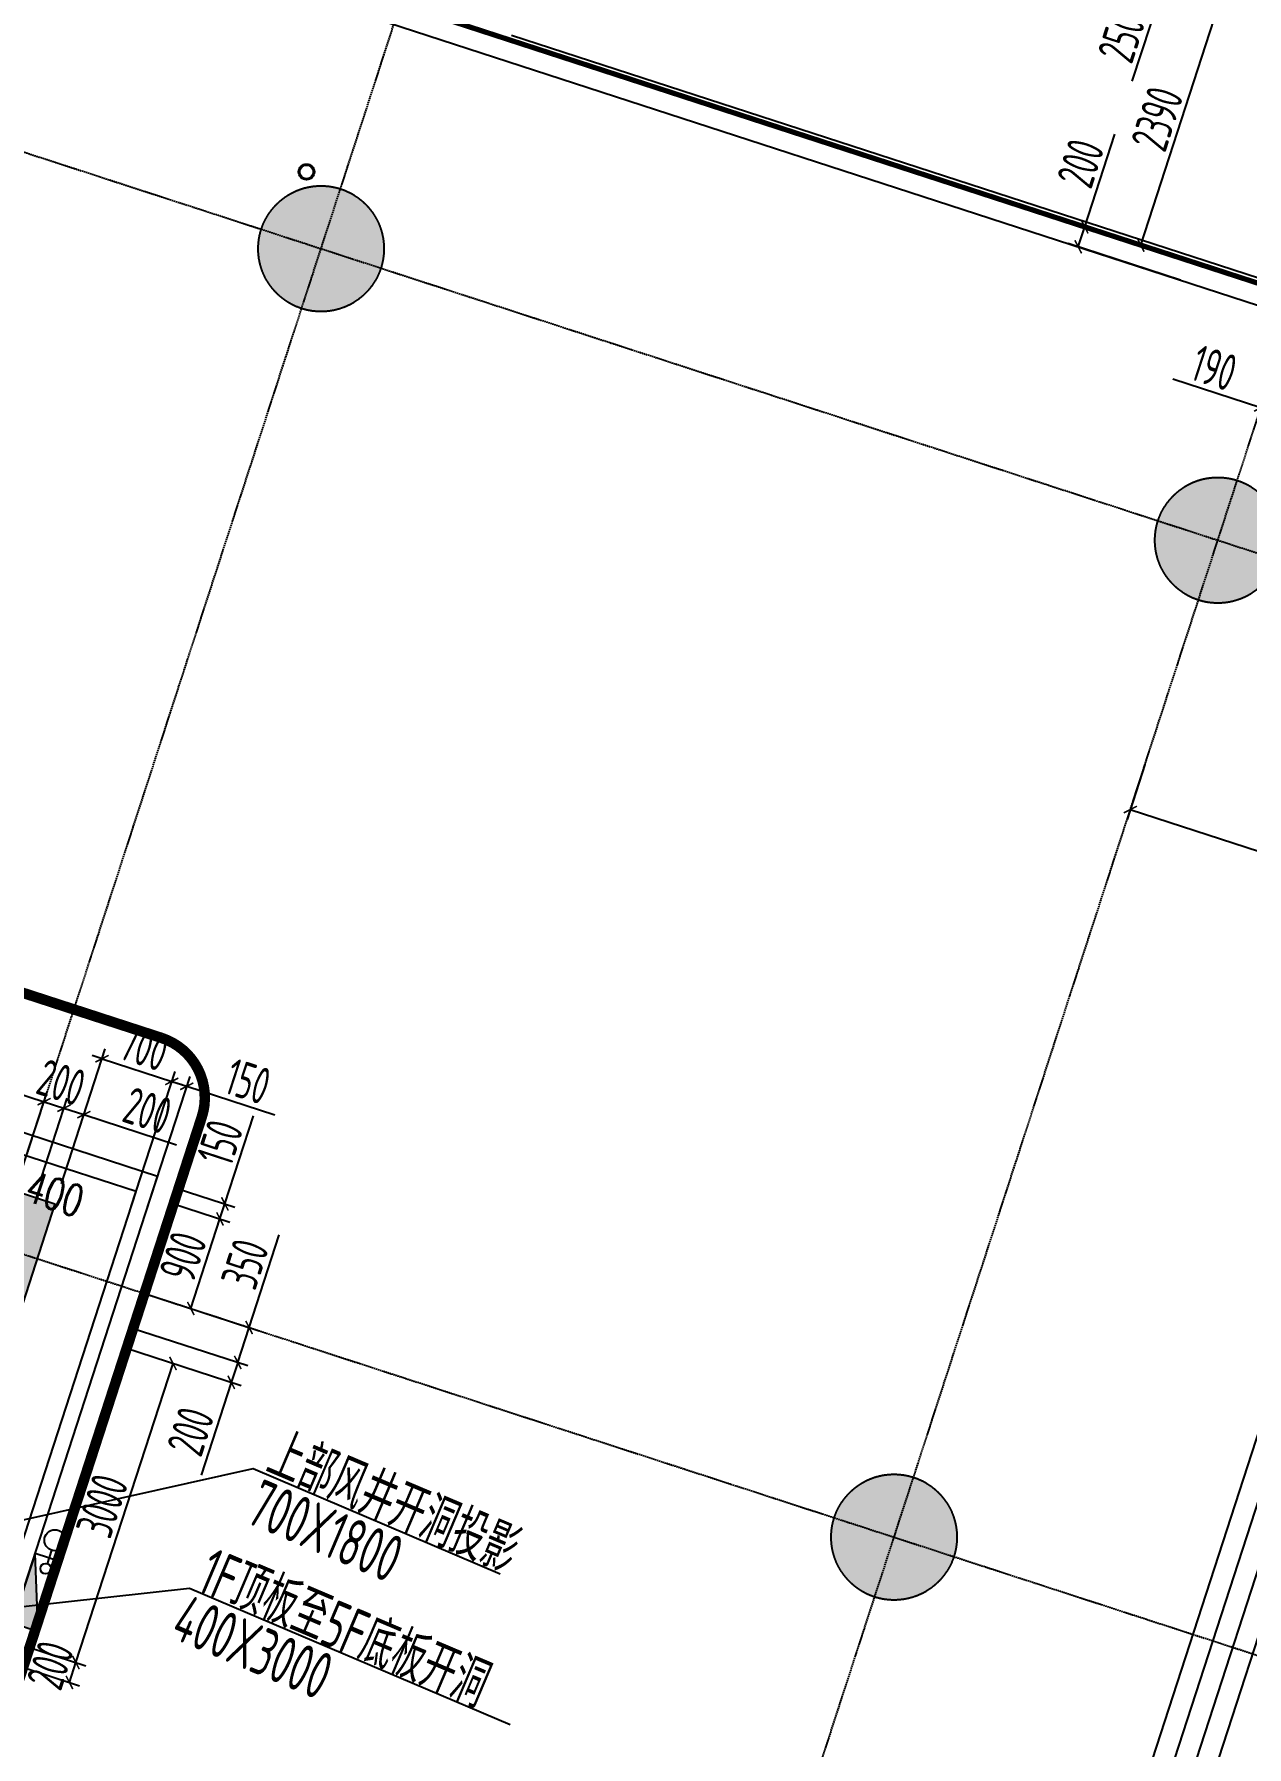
# Model space of a CAD drawing. Extents: x -3523 to 12007717, y -6694179 to 21431.
# Drawn here: x 11923084 to 11934658, y -6391764 to -6375428 of the extents above; entities that cross this region are included whole.
import ezdxf
from ezdxf.enums import TextEntityAlignment as Align
from ezdxf.xclip import XClip

# ---------------------------------------------------------------- set-up
doc = ezdxf.new("R2010")
doc.units = 0
doc.header["$LTSCALE"] = 10
doc.header["$MEASUREMENT"] = 0
doc.header["$XCLIPFRAME"] = 0
for name, pattern in [('A3-RG-axis-100$0$CENTER', [2, 1.25, -0.25, 0.25, -0.25]), ('A3-RI-4F$0$DASH', [0.35, 0.25, -0.1]), ('DASHED2', [0.375, 0.25, -0.125])]:
    doc.linetypes.add(name, pattern=pattern)
for name, color, linetype in [('A-CLOD', 200, 'Continuous'), ('A3-RB-4F-100$0$A-DIMS-100', 1, 'Continuous'), ('A3-RB-4F-100$0$PUB_DIM', 3, 'Continuous'), ('A3-RG-axis-100$0$A-GRID', 1, 'A3-RG-axis-100$0$CENTER'), ('A3-RI-4F$0$A-FLOR', 2, 'Continuous'), ('A3-RI-4F$0$A-WALL', 7, 'Continuous'), ('A3-RI-4F$0$A-WALL-FINI', 95, 'Continuous'), ('A3-RM-4F$0$$AUDIT_BAD_LAYER1', 7, 'Continuous'), ('A3-RM-4F$0$0P-FE-FH-P', 41, 'A3-RM-4F$0$YJdef_FE-FH_LINE_F'), ('A3-RM-4F$0$0P-FE-FH-V', 141, 'Continuous'), ('A3-RM-4F$0$0P-FE-HY', 141, 'Continuous'), ('A3-RS-1F$0$A-HATH-GRAY', 8, 'Continuous'), ('A3-RS-1F$0$A-WALL', 7, 'Continuous'), ('A3-SYMB-4F-100$0$A-SYMB', 4, 'Continuous'), ('A3-SYMB-4F-100$0$A-SYMB-AREA', 4, 'Continuous'), ('A3-SYMB-4F-100$0$A-SYMB-NAME', 4, 'Continuous'), ('A3-SYMB-4F-100$0$A-SYMB-NAME-E', 4, 'Continuous')]:
    doc.layers.add(name, color=color, linetype=linetype)
doc.styles.add('A3-RB-4F-100$0$DIM_FONT', font='SIMPLEX', dxfattribs={"width": 0.7, "bigfont": 'GBCBIG'})
doc.styles.add('A3-RB-4F-100$0$XD2008', font='xd-hzs.shx', dxfattribs={"width": 0.7, "bigfont": 'xd-hztxt.shx'})
doc.styles.add('A3-RM-4F$0$hz1', font='hzs.shx', dxfattribs={"width": 0.75, "bigfont": 'hztxt.shx'})
doc.styles.add('A3-SYMB-4F-100$0$ECADI', font='hzs.shx', dxfattribs={"width": 0.7, "bigfont": 'hztxt.shx'})
doc.linetypes.add('A3-RM-4F$0$YJdef_FE-FH_LINE_F', pattern='A,4,-0.2,["F",A3-RM-4F$0$hz1,S=0.2,R=0,X=-0.1,Y=-0.1],-0.1', length=4.3)
doc.dimstyles.new('A3-RB-4F-100$0$DIMN', dxfattribs={"dimtxt": 300, "dimasz": 100, "dimexe": 250, "dimexo": 300, "dimgap": 150, "dimtad": 1, "dimdec": 0, "dimzin": 0, "dimdsep": 46, "dimtxsty": 'A3-RB-4F-100$0$DIM_FONT', "dimblk": 'A3-RB-4F-100$0$_ARCHTICK', "dimcen": 0.09, "dimclrt": 7, "dimazin": 2, "dimtfac": 1, "dimtdec": 0, "dimtix": 1, "dimtmove": 2, "dimatfit": 3, "dimfxl": 0, "dimtolj": 1, "dimtzin": 0, "dimarcsym": 0})
doc.dimstyles.new('A3-RB-4F-100$0$XD100$0', dxfattribs={"dimscale": 100, "dimtxt": 3.5, "dimasz": 1, "dimexe": 1, "dimexo": 2, "dimgap": 0.5, "dimtad": 1, "dimdec": 0, "dimdsep": 46, "dimtxsty": 'A3-RB-4F-100$0$XD2008', "dimblk1": 'A3-RB-4F-100$0$_ARCHTICK', "dimblk2": 'A3-RB-4F-100$0$_ARCHTICK', "dimsah": 1, "dimcen": 2.5, "dimclrt": 4, "dimaunit": 1, "dimadec": 0, "dimazin": 0, "dimtfac": 1, "dimtdec": 0, "dimtix": 1, "dimtmove": 0, "dimatfit": 3, "dimfxl": 0, "dimtolj": 1, "dimtzin": 0, "dimarcsym": 0})

# ---------------------------------------------------------------- blocks, each defined once
blk = doc.blocks.new('A3-RI-4F')
at = {"layer": 'A3-RI-4F$0$A-FLOR', "linetype": 'A3-RI-4F$0$DASH', "const_width": 50}
blk.add_lwpolyline([(11935891, -6375414), (11935081, -6377906), (11907835, -6369053)], dxfattribs=at)
at = {"layer": 'A3-RI-4F$0$A-WALL'}
for p, q in [((11924772, -6374556), (11935081, -6377906)), ((11924710, -6374746), (11935257, -6378174)), ((11932630, -6395352), (11937342, -6380849)), ((11932820, -6395414), (11937533, -6380911)), ((11933010, -6395476), (11937723, -6380972)), ((11933139, -6395728), (11937913, -6381034)), ((11924260, -6386324), (11916366, -6383759)), ((11924056, -6386468), (11916495, -6384011)), ((11922350, -6392204), (11924260, -6386324)), ((11922203, -6392171), (11924056, -6386468))]:
    blk.add_line(p, q, dxfattribs=at)
at = {"layer": 'A3-RI-4F$0$A-WALL-FINI'}
blk.add_line((11927640, -6375436), (11935049, -6377843), dxfattribs=at)
blk = doc.blocks.new('A3-RG-axis-100')
at = {"layer": 'A3-RG-axis-100$0$A-GRID'}
for p, q in [((11921340.9, -6391263.8), (11928075.2, -6370537.5)), ((11908702.6, -6371911.2), (12006585.7, -6403715.4)), ((11929900.4, -6394045), (11936634.8, -6373318.7)), ((11908160.7, -6382249.8), (12003495.5, -6413225.9))]:
    blk.add_line(p, q, dxfattribs=at)
blk = doc.blocks.new('A3-SYMB-4F-100$0$ECADI-TAG-ROOM')
at = {"layer": 'A3-SYMB-4F-100$0$A-SYMB-AREA', "style": 'A3-SYMB-4F-100$0$ECADI', "width": 0.7}
blk.add_attdef('340M2', text='', height=2.5, dxfattribs=at).set_placement((7.17, -1.75), align=Align.MIDDLE_LEFT)
at = {"layer": 'A3-SYMB-4F-100$0$A-SYMB-NAME', "style": 'A3-SYMB-4F-100$0$ECADI', "width": 0.7}
blk.add_attdef('CHINESENAME', (-5.13, 0.09), '', height=4.5, dxfattribs=at)
at = {"layer": 'A3-SYMB-4F-100$0$A-SYMB-NAME-E', "style": 'A3-SYMB-4F-100$0$ECADI', "width": 0.7}
for tag, p in [('ENGLISHHIGH', (-5.13, 8.04)), ('ENGLISHLOW', (-5.13, 4.84))]:
    blk.add_attdef(tag, p, '', height=2.5, dxfattribs=at)
blk = doc.blocks.new('A3-SYMB-4F-100')
at = {"layer": 'A3-SYMB-4F-100$0$A-SYMB'}
for points in [[(11922692, -6389664), (11925174, -6389110), (11927531, -6390116)], [(11920985, -6390645), (11924565, -6390253), (11927628, -6391553)]]:
    blk.add_lwpolyline(points, dxfattribs=at)
ref = blk.add_blockref('A3-SYMB-4F-100$0$ECADI-TAG-ROOM', (11925740, -6389357), dxfattribs=dict(at, xscale=99.99999999989049, yscale=100.0000000001164, rotation=336.999999999873))
ref.add_attrib('CHINESENAME', '上部风井开洞投影', (11925271, -6389149), dxfattribs={"height": 450, "rotation": 337, "style": 'A3-SYMB-4F-100$0$ECADI', "width": 0.7})
ref = blk.add_blockref('A3-SYMB-4F-100$0$ECADI-TAG-ROOM', (11927168, -6390513), dxfattribs=dict(at, xscale=99.99999999989046, yscale=100.0000000001164, rotation=337.0000000001323))
ref.add_attrib('CHINESENAME', '700X1800', (11925084, -6389618), dxfattribs={"height": 450, "rotation": 337, "style": 'A3-SYMB-4F-100$0$ECADI', "width": 0.7})
ref = blk.add_blockref('A3-SYMB-4F-100$0$ECADI-TAG-ROOM', (11926701, -6391167), dxfattribs=dict(at, xscale=99.99999999989046, yscale=100.0000000001164, rotation=337.0000000001323))
ref.add_attrib('CHINESENAME', '1F顶板至5F底板开洞', (11924617, -6390273), dxfattribs={"height": 450, "rotation": 337, "style": 'A3-SYMB-4F-100$0$ECADI', "width": 0.7})
ref = blk.add_blockref('A3-SYMB-4F-100$0$ECADI-TAG-ROOM', (11926452, -6391612), dxfattribs=dict(at, xscale=99.99999999989046, yscale=100.0000000001164, rotation=337.0000000001323))
ref.add_attrib('CHINESENAME', '400X3000', (11924368, -6390717), dxfattribs={"height": 450, "rotation": 337, "style": 'A3-SYMB-4F-100$0$ECADI', "width": 0.7})
blk = doc.blocks.new('*U3226')
at = {"layer": 'A3-RM-4F$0$$AUDIT_BAD_LAYER1', "extrusion": (0, 0, -1)}
blk.add_hatch(color=256, dxfattribs=at).paths.add_polyline_path([(-260, 700), (0, 0), (0, 700)])
for p, q in [((260, 700), (0, 700)), ((0, 0), (0, 700)), ((260, 700), (0, 0)), ((260, 0), (260, 700)), ((260, 0), (0, 0)), ((231, 106, 0), (191, 106, 0)), ((231, 156, 0), (231, 56, 0))]:
    blk.add_line(p, q, dxfattribs=at)
blk.add_circle((-141, 106, 0), 50, dxfattribs=at)
blk = doc.blocks.new('A3-RM-4F$0$DFA')
at = {"layer": 'A3-RM-4F$0$0P-FE-FH-V'}
for radius in [75, 65]:
    blk.add_circle((0, 0), radius, dxfattribs=at)
blk = doc.blocks.new('A3-RM-4F')
at = {"layer": 'A3-RM-4F$0$0P-FE-FH-P'}
blk.add_line((11923250, -6389889, 0), (11923208, -6390018, 0), dxfattribs=at)
at = {"layer": 'A3-RM-4F$0$0P-FE-FH-V'}
blk.add_circle((11923281, -6389794, 0), 100, dxfattribs=at)
blk.add_blockref('A3-RM-4F$0$DFA', (11925683, -6376741), dxfattribs=at)
blk.add_blockref('A3-RM-4F$0$DFA', (11925683, -6376741), dxfattribs=at)
at = {"layer": 'A3-RM-4F$0$0P-FE-HY', "xscale": -1, "rotation": 161.999999999895}
blk.add_blockref('*U3226', (11923092, -6389921), dxfattribs=at)
blk = doc.blocks.new('A3-RB-4F-100$0$_ARCHTICK')
at = {"color": 0, "linetype": 'ByBlock', "const_width": 0.15}
blk.add_lwpolyline([(-0.5, -0.5), (0.5, 0.5)], dxfattribs=at)
blk = doc.blocks.new('*D2790')
at = {"layer": 'A3-RB-4F-100$0$A-DIMS-100', "color": 0, "lineweight": -2}
for p, q in [((11916448, -6384154), (11916694, -6383399)), ((11916663, -6383494), (11923178, -6385611)), ((11922963, -6386271), (11923209, -6385516))]:
    blk.add_line(p, q, dxfattribs=at)
at = {"layer": 'Defpoints', "color": 0}
for p in [(11916387, -6384344), (11923178, -6385611), (11922901, -6386461)]:
    blk.add_point(p, dxfattribs=at)
at = {"layer": 'A3-RB-4F-100$0$A-DIMS-100', "color": 0, "lineweight": -2, "xscale": 100, "yscale": 100, "zscale": 100}
for p, rotation in [((11916663, -6383494), 161.9999999986623), ((11923178, -6385611), 341.9999999986623)]:
    blk.add_blockref('A3-RB-4F-100$0$_ARCHTICK', p, dxfattribs=dict(at, rotation=rotation))
at = {"layer": 'A3-RB-4F-100$0$A-DIMS-100', "color": 4, "insert": (11919990, -6384338), "char_height": 350, "attachment_point": 5, "rotation": 342, "style": 'A3-RB-4F-100$0$XD2008'}
blk.add_mtext('\\A1;6850', dxfattribs=at)
blk = doc.blocks.new('*D2801')
at = {"layer": 'A3-RB-4F-100$0$A-DIMS-100', "color": 0, "lineweight": -2}
for p, q in [((11922963, -6386271), (11923209, -6385516)), ((11923153, -6386333), (11923399, -6385578)), ((11923178, -6385611), (11923368, -6385673))]:
    blk.add_line(p, q, dxfattribs=at)
at = {"layer": 'Defpoints', "color": 0}
for p in [(11923368, -6385673), (11922901, -6386461), (11923092, -6386523)]:
    blk.add_point(p, dxfattribs=at)
at = {"layer": 'A3-RB-4F-100$0$A-DIMS-100', "color": 0, "lineweight": -2, "xscale": 100, "yscale": 100, "zscale": 100}
for p, rotation in [((11923178, -6385611), 161.9999999987524), ((11923368, -6385673), 341.9999999987524)]:
    blk.add_blockref('A3-RB-4F-100$0$_ARCHTICK', p, dxfattribs=dict(at, rotation=rotation))
at = {"layer": 'A3-RB-4F-100$0$A-DIMS-100', "color": 4, "insert": (11923342, -6385428), "char_height": 350, "attachment_point": 5, "rotation": 342, "style": 'A3-RB-4F-100$0$XD2008'}
blk.add_mtext('\\A1;200', dxfattribs=at)
blk = doc.blocks.new('*D2802')
at = {"layer": 'A3-RB-4F-100$0$A-DIMS-100', "color": 0, "lineweight": -2}
for p, q in [((11923153, -6386333), (11923399, -6385578)), ((11923344, -6386394), (11923589, -6385639)), ((11923368, -6385673), (11923558, -6385734)), ((11923558, -6385734), (11924443, -6386022))]:
    blk.add_line(p, q, dxfattribs=at)
at = {"layer": 'Defpoints', "color": 0}
for p in [(11923558, -6385734), (11923092, -6386523), (11923282, -6386585)]:
    blk.add_point(p, dxfattribs=at)
at = {"layer": 'A3-RB-4F-100$0$A-DIMS-100', "color": 0, "lineweight": -2, "xscale": 100, "yscale": 100, "zscale": 100}
for p, rotation in [((11923368, -6385673), 161.9999999986123), ((11923558, -6385734), 341.9999999986123)]:
    blk.add_blockref('A3-RB-4F-100$0$_ARCHTICK', p, dxfattribs=dict(at, rotation=rotation))
at = {"layer": 'A3-RB-4F-100$0$A-DIMS-100', "color": 4, "insert": (11924165, -6385695), "char_height": 350, "attachment_point": 5, "rotation": 342, "style": 'A3-RB-4F-100$0$XD2008'}
blk.add_mtext('\\A1;200', dxfattribs=at)
blk = doc.blocks.new('*D2803')
at = {"layer": 'A3-RB-4F-100$0$A-DIMS-100', "color": 0, "lineweight": -2}
for p, q in [((11924394, -6386578), (11924952, -6386759)), ((11924579, -6387584), (11924857, -6386729)), ((11924116, -6387434), (11924674, -6387615))]:
    blk.add_line(p, q, dxfattribs=at)
at = {"layer": 'Defpoints', "color": 0}
for p in [(11924204, -6386516), (11924857, -6386729), (11923926, -6387372)]:
    blk.add_point(p, dxfattribs=at)
at = {"layer": 'A3-RB-4F-100$0$A-DIMS-100', "color": 0, "lineweight": -2, "xscale": 100, "yscale": 100, "zscale": 100}
for p, rotation in [((11924857, -6386729), 72.0000752726444), ((11924579, -6387584), 252.0000752726444)]:
    blk.add_blockref('A3-RB-4F-100$0$_ARCHTICK', p, dxfattribs=dict(at, rotation=rotation))
at = {"layer": 'A3-RB-4F-100$0$A-DIMS-100', "color": 4, "insert": (11924504, -6387087), "char_height": 350, "attachment_point": 5, "rotation": 72.0001, "style": 'A3-RB-4F-100$0$XD2008'}
blk.add_mtext('\\A1;900', dxfattribs=at)
blk = doc.blocks.new('*D2804')
at = {"layer": 'A3-RB-4F-100$0$A-DIMS-100', "color": 0, "lineweight": -2}
for p, q in [((11924904, -6386586), (11925177, -6385746)), ((11924440, -6386435), (11924999, -6386617)), ((11924394, -6386578), (11924952, -6386759)), ((11924857, -6386729), (11924904, -6386586))]:
    blk.add_line(p, q, dxfattribs=at)
at = {"layer": 'Defpoints', "color": 0}
for p in [(11924250, -6386373), (11924204, -6386516), (11924904, -6386586)]:
    blk.add_point(p, dxfattribs=at)
at = {"layer": 'A3-RB-4F-100$0$A-DIMS-100', "color": 0, "lineweight": -2, "xscale": 100, "yscale": 100, "zscale": 100}
for p, rotation in [((11924904, -6386586), 72.0000752723444), ((11924857, -6386729), 252.0000752723444)]:
    blk.add_blockref('A3-RB-4F-100$0$_ARCHTICK', p, dxfattribs=dict(at, rotation=rotation))
at = {"layer": 'A3-RB-4F-100$0$A-DIMS-100', "color": 4, "insert": (11924857, -6386001), "char_height": 350, "attachment_point": 5, "rotation": 72.0001, "style": 'A3-RB-4F-100$0$XD2008'}
blk.add_mtext('\\A1;150', dxfattribs=at)
blk = doc.blocks.new('*D2805')
at = {"layer": 'A3-RB-4F-100$0$A-DIMS-100', "color": 0, "lineweight": -2}
for p, q in [((11923946, -6387957), (11924504, -6388138)), ((11923482, -6390961), (11924409, -6388108)), ((11923019, -6390810), (11923577, -6390992))]:
    blk.add_line(p, q, dxfattribs=at)
at = {"layer": 'Defpoints', "color": 0}
for p in [(11923756, -6387895), (11924409, -6388108), (11922829, -6390748)]:
    blk.add_point(p, dxfattribs=at)
at = {"layer": 'A3-RB-4F-100$0$A-DIMS-100', "color": 0, "lineweight": -2, "xscale": 100, "yscale": 100, "zscale": 100}
for p, rotation in [((11924409, -6388108), 71.99999999980696), ((11923482, -6390961), 251.9999999998069)]:
    blk.add_blockref('A3-RB-4F-100$0$_ARCHTICK', p, dxfattribs=dict(at, rotation=rotation))
at = {"layer": 'A3-RB-4F-100$0$A-DIMS-100', "color": 4, "insert": (11923732, -6389465), "char_height": 350, "attachment_point": 5, "rotation": 72, "style": 'A3-RB-4F-100$0$XD2008'}
blk.add_mtext('\\A1;3000', dxfattribs=at)
blk = doc.blocks.new('*D2806')
at = {"layer": 'A3-RB-4F-100$0$A-DIMS-100', "color": 0, "lineweight": -2}
for p, q in [((11923019, -6390810), (11923577, -6390992)), ((11922957, -6391000), (11923515, -6391182)), ((11923420, -6391151), (11923482, -6390961))]:
    blk.add_line(p, q, dxfattribs=at)
at = {"layer": 'Defpoints', "color": 0}
for p in [(11922829, -6390748), (11922767, -6390939), (11923482, -6390961)]:
    blk.add_point(p, dxfattribs=at)
at = {"layer": 'A3-RB-4F-100$0$A-DIMS-100', "color": 0, "lineweight": -2, "xscale": 100, "yscale": 100, "zscale": 100}
for p, rotation in [((11923482, -6390961), 71.99999999996987), ((11923420, -6391151), 251.9999999999699)]:
    blk.add_blockref('A3-RB-4F-100$0$_ARCHTICK', p, dxfattribs=dict(at, rotation=rotation))
at = {"layer": 'A3-RB-4F-100$0$A-DIMS-100', "color": 4, "insert": (11923237, -6390986), "char_height": 350, "attachment_point": 5, "rotation": 72, "style": 'A3-RB-4F-100$0$XD2008'}
blk.add_mtext('\\A1;200', dxfattribs=at)
blk = doc.blocks.new('*D2807')
at = {"layer": 'A3-RB-4F-100$0$A-DIMS-100', "color": 0, "lineweight": -2}
for p, q in [((11924008, -6387767), (11925122, -6388128)), ((11923946, -6387957), (11925060, -6388319)), ((11925027, -6388098), (11924965, -6388288)), ((11924965, -6388288), (11924678, -6389172))]:
    blk.add_line(p, q, dxfattribs=at)
at = {"layer": 'Defpoints', "color": 0}
for p in [(11923817, -6387705), (11923756, -6387895), (11925027, -6388098)]:
    blk.add_point(p, dxfattribs=at)
at = {"layer": 'A3-RB-4F-100$0$A-DIMS-100', "color": 0, "lineweight": -2, "xscale": 100, "yscale": 100, "zscale": 100}
for p, rotation in [((11925027, -6388098), 72.00826869583318), ((11924965, -6388288), 252.0082686958332)]:
    blk.add_blockref('A3-RB-4F-100$0$_ARCHTICK', p, dxfattribs=dict(at, rotation=rotation))
at = {"layer": 'A3-RB-4F-100$0$A-DIMS-100', "color": 4, "insert": (11924576, -6388756), "char_height": 350, "attachment_point": 5, "rotation": 72.0083, "style": 'A3-RB-4F-100$0$XD2008'}
blk.add_mtext('\\A1;200', dxfattribs=at)
blk = doc.blocks.new('*D2808')
at = {"layer": 'A3-RB-4F-100$0$A-DIMS-100', "color": 0, "lineweight": -2}
for p, q in [((11925135, -6387765), (11925422, -6386880)), ((11924116, -6387434), (11925230, -6387796)), ((11924008, -6387767), (11925122, -6388128)), ((11925027, -6388098), (11925135, -6387765))]:
    blk.add_line(p, q, dxfattribs=at)
at = {"layer": 'Defpoints', "color": 0}
for p in [(11923925, -6387372), (11923817, -6387705), (11925135, -6387765)]:
    blk.add_point(p, dxfattribs=at)
at = {"layer": 'A3-RB-4F-100$0$A-DIMS-100', "color": 0, "lineweight": -2, "xscale": 100, "yscale": 100, "zscale": 100}
for p, rotation in [((11925135, -6387765), 72.0082686959239), ((11925027, -6388098), 252.0082686959239)]:
    blk.add_blockref('A3-RB-4F-100$0$_ARCHTICK', p, dxfattribs=dict(at, rotation=rotation))
at = {"layer": 'A3-RB-4F-100$0$A-DIMS-100', "color": 4, "insert": (11925095, -6387158), "char_height": 350, "attachment_point": 5, "rotation": 72.0083, "style": 'A3-RB-4F-100$0$XD2008'}
blk.add_mtext('\\A1;350', dxfattribs=at)
blk = doc.blocks.new('*D2809')
at = {"layer": 'A3-RB-4F-100$0$A-DIMS-100', "color": 0, "lineweight": -2}
for p, q in [((11923344, -6386394), (11923762, -6385106)), ((11923731, -6385201), (11923636, -6385170)), ((11923731, -6385201), (11924397, -6385417)), ((11924009, -6386611), (11924428, -6385322)), ((11924397, -6385417), (11924492, -6385448))]:
    blk.add_line(p, q, dxfattribs=at)
at = {"layer": 'Defpoints', "color": 0}
for p in [(11924397, -6385417), (11923282, -6386585), (11923948, -6386801)]:
    blk.add_point(p, dxfattribs=at)
at = {"layer": 'A3-RB-4F-100$0$A-DIMS-100', "color": 0, "lineweight": -2, "xscale": 100, "yscale": 100, "zscale": 100}
for p, rotation in [((11923731, -6385201), 341.9999999998445), ((11924397, -6385417), 161.9999999998445)]:
    blk.add_blockref('A3-RB-4F-100$0$_ARCHTICK', p, dxfattribs=dict(at, rotation=rotation))
at = {"layer": 'A3-RB-4F-100$0$A-DIMS-100', "color": 4, "insert": (11924134, -6385095), "char_height": 350, "attachment_point": 5, "rotation": 342, "style": 'A3-RB-4F-100$0$XD2008'}
blk.add_mtext('\\A1;700', dxfattribs=at)
blk = doc.blocks.new('*D2810')
at = {"layer": 'A3-RB-4F-100$0$A-DIMS-100', "color": 0, "lineweight": -2}
for p, q in [((11924009, -6386611), (11924428, -6385322)), ((11924152, -6386657), (11924571, -6385369)), ((11924397, -6385417), (11924540, -6385464)), ((11924540, -6385464), (11925380, -6385737))]:
    blk.add_line(p, q, dxfattribs=at)
at = {"layer": 'Defpoints', "color": 0}
for p in [(11924540, -6385464), (11923948, -6386801), (11924090, -6386847)]:
    blk.add_point(p, dxfattribs=at)
at = {"layer": 'A3-RB-4F-100$0$A-DIMS-100', "color": 0, "lineweight": -2, "xscale": 100, "yscale": 100, "zscale": 100}
for p, rotation in [((11924397, -6385417), 161.9999999997793), ((11924540, -6385464), 341.9999999997793)]:
    blk.add_blockref('A3-RB-4F-100$0$_ARCHTICK', p, dxfattribs=dict(at, rotation=rotation))
at = {"layer": 'A3-RB-4F-100$0$A-DIMS-100', "color": 4, "insert": (11925124, -6385417), "char_height": 350, "attachment_point": 5, "rotation": 342, "style": 'A3-RB-4F-100$0$XD2008'}
blk.add_mtext('\\A1;150', dxfattribs=at)
blk = doc.blocks.new('*D2622')
at = {"layer": 'A3-RB-4F-100$0$A-DIMS-100', "color": 0, "lineweight": -2}
for p, q in [((11933111, -6377266), (11933398, -6376381)), ((11934086, -6377583), (11933016, -6377235)), ((11933049, -6377456), (11933111, -6377266)), ((11934025, -6377773), (11932954, -6377425))]:
    blk.add_line(p, q, dxfattribs=at)
at = {"layer": 'Defpoints', "color": 0}
for p in [(11933111, -6377266), (11934277, -6377645), (11934215, -6377835)]:
    blk.add_point(p, dxfattribs=at)
at = {"layer": 'A3-RB-4F-100$0$A-DIMS-100', "color": 0, "lineweight": -2, "xscale": 100, "yscale": 100, "zscale": 100}
for p, rotation in [((11933111, -6377266), 72.00000000013478), ((11933049, -6377456), 252.0000000001347)]:
    blk.add_blockref('A3-RB-4F-100$0$_ARCHTICK', p, dxfattribs=dict(at, rotation=rotation))
at = {"layer": 'A3-RB-4F-100$0$A-DIMS-100', "color": 4, "insert": (11933071, -6376659), "char_height": 350, "attachment_point": 5, "rotation": 72, "style": 'A3-RB-4F-100$0$XD2008'}
blk.add_mtext('\\A1;200', dxfattribs=at)
blk = doc.blocks.new('*D2623')
at = {"layer": 'A3-RB-4F-100$0$A-DIMS-100', "color": 0, "lineweight": -2}
for p, q in [((11933646, -6377440), (11934385, -6375167)), ((11934825, -6375310), (11934290, -6375136)), ((11934086, -6377583), (11933551, -6377409))]:
    blk.add_line(p, q, dxfattribs=at)
at = {"layer": 'Defpoints', "color": 0}
for p in [(11934385, -6375167), (11935015, -6375372), (11934277, -6377645)]:
    blk.add_point(p, dxfattribs=at)
at = {"layer": 'A3-RB-4F-100$0$A-DIMS-100', "color": 0, "lineweight": -2, "xscale": 100, "yscale": 100, "zscale": 100}
for p, rotation in [((11934385, -6375167), 72.00000000078244), ((11933646, -6377440), 252.0000000007824)]:
    blk.add_blockref('A3-RB-4F-100$0$_ARCHTICK', p, dxfattribs=dict(at, rotation=rotation))
at = {"layer": 'A3-RB-4F-100$0$A-DIMS-100', "color": 4, "insert": (11933802, -6376234), "char_height": 350, "attachment_point": 5, "rotation": 72, "style": 'A3-RB-4F-100$0$XD2008'}
blk.add_mtext('\\A1;2390', dxfattribs=at)
blk = doc.blocks.new('*D2624')
at = {"layer": 'A3-RB-4F-100$0$A-DIMS-100', "color": 0, "lineweight": -2}
for p, q in [((11934902, -6375072), (11933831, -6374724)), ((11933926, -6374755), (11933849, -6374993)), ((11933849, -6374993), (11933562, -6375877)), ((11934825, -6375310), (11933754, -6374962))]:
    blk.add_line(p, q, dxfattribs=at)
at = {"layer": 'Defpoints', "color": 0}
for p in [(11933926, -6374755), (11935092, -6375134), (11935015, -6375372)]:
    blk.add_point(p, dxfattribs=at)
at = {"layer": 'A3-RB-4F-100$0$A-DIMS-100', "color": 0, "lineweight": -2, "xscale": 100, "yscale": 100, "zscale": 100}
for p, rotation in [((11933926, -6374755), 72.00000000123622), ((11933849, -6374993), 252.0000000012362)]:
    blk.add_blockref('A3-RB-4F-100$0$_ARCHTICK', p, dxfattribs=dict(at, rotation=rotation))
at = {"layer": 'A3-RB-4F-100$0$A-DIMS-100', "color": 4, "insert": (11933461, -6375461), "char_height": 350, "attachment_point": 5, "rotation": 72, "style": 'A3-RB-4F-100$0$XD2008'}
blk.add_mtext('\\A1;250', dxfattribs=at)
blk = doc.blocks.new('*D2572')
at = {"layer": 'A3-RB-4F-100$0$A-DIMS-100', "color": 0, "lineweight": -2}
for p, q in [((11934791, -6378992), (11933951, -6378719)), ((11934900, -6378657), (11934760, -6379087)), ((11935081, -6378716), (11934941, -6379146)), ((11934972, -6379051), (11934791, -6378992))]:
    blk.add_line(p, q, dxfattribs=at)
at = {"layer": 'Defpoints', "color": 0}
for p in [(11934962, -6378467), (11935143, -6378526), (11934972, -6379051)]:
    blk.add_point(p, dxfattribs=at)
at = {"layer": 'A3-RB-4F-100$0$A-DIMS-100', "color": 0, "lineweight": -2, "xscale": 100, "yscale": 100, "zscale": 100}
for p, rotation in [((11934791, -6378992), 162.0000000001053), ((11934972, -6379051), 342.0000000001053)]:
    blk.add_blockref('A3-RB-4F-100$0$_ARCHTICK', p, dxfattribs=dict(at, rotation=rotation))
at = {"layer": 'A3-RB-4F-100$0$A-DIMS-100', "color": 4, "insert": (11934346, -6378611), "char_height": 350, "attachment_point": 5, "rotation": 342, "style": 'A3-RB-4F-100$0$XD2008'}
blk.add_mtext('\\A1;190', dxfattribs=at)
blk = doc.blocks.new('*D2520')
at = {"layer": 'A3-RB-4F-100$0$A-DIMS-100', "color": 0, "lineweight": -2}
for p, q in [((11933686, -6382395), (11933515, -6382919)), ((11933546, -6382824), (11936970, -6383937)), ((11937110, -6383507), (11936939, -6384032))]:
    blk.add_line(p, q, dxfattribs=at)
at = {"layer": 'Defpoints', "color": 0}
for p in [(11933748, -6382204), (11937171, -6383317), (11936970, -6383937)]:
    blk.add_point(p, dxfattribs=at)
at = {"layer": 'A3-RB-4F-100$0$A-DIMS-100', "color": 0, "lineweight": -2, "xscale": 100, "yscale": 100, "zscale": 100}
for p, rotation in [((11933546, -6382824), 161.9999999997816), ((11936970, -6383937), 341.9999999997816)]:
    blk.add_blockref('A3-RB-4F-100$0$_ARCHTICK', p, dxfattribs=dict(at, rotation=rotation))
at = {"layer": 'A3-RB-4F-100$0$A-DIMS-100', "color": 4, "insert": (11935328, -6383166), "char_height": 350, "attachment_point": 5, "rotation": 342, "style": 'A3-RB-4F-100$0$XD2008'}
blk.add_mtext('\\A1;3600', dxfattribs=at)
blk = doc.blocks.new('*D2538')
at = {"layer": 'A3-RB-4F-100$0$PUB_DIM', "color": 0, "lineweight": -2}
for p, q in [((11922428, -6386623), (11922519, -6386343)), ((11922442, -6386581), (11922822, -6386705)), ((11922809, -6386746), (11922899, -6386467))]:
    blk.add_line(p, q, dxfattribs=at)
at = {"layer": 'Defpoints', "color": 0}
for p in [(11922822, -6386705), (11922336, -6386908), (11922716, -6387032)]:
    blk.add_point(p, dxfattribs=at)
at = {"layer": 'A3-RB-4F-100$0$PUB_DIM', "color": 0, "lineweight": -2, "xscale": 100, "yscale": 100, "zscale": 100}
for p, rotation in [((11922442, -6386581), 161.9999999978831), ((11922822, -6386705), 341.9999999978831)]:
    blk.add_blockref('A3-RB-4F-100$0$_ARCHTICK', p, dxfattribs=dict(at, rotation=rotation))
at = {"layer": 'A3-RB-4F-100$0$PUB_DIM', "color": 7, "insert": (11923281, -6386491), "char_height": 300, "attachment_point": 5, "rotation": 342, "style": 'A3-RB-4F-100$0$DIM_FONT'}
blk.add_mtext('\\A1;400', dxfattribs=at)
blk = doc.blocks.new('A3-RS-1F')
at = {"layer": 'A3-RS-1F$0$A-HATH-GRAY'}
h = blk.add_hatch(color=256, dxfattribs=at)
edge = h.paths.add_edge_path()
edge.add_arc((11925822, -6377474), 600, 0, 360)
h = blk.add_hatch(color=256, dxfattribs=at)
edge = h.paths.add_edge_path()
edge.add_arc((11934381, -6380255), 600, 0, 360)
blk.add_hatch(color=256, dxfattribs=at).paths.add_polyline_path([(11922181, -6387384), (11922521, -6386337), (11923282, -6386585), (11922942, -6387631)])
h = blk.add_hatch(color=256, dxfattribs=at)
edge = h.paths.add_edge_path()
edge.add_arc((11931291, -6389765), 600, 0, 360)
at = {"layer": 'A3-RS-1F$0$A-WALL'}
blk.add_lwpolyline([(11922181, -6387384), (11922521, -6386337), (11923282, -6386585), (11922942, -6387631)], close=True, dxfattribs=at)
for centre in [(11925822, -6377474), (11934381, -6380255), (11931291, -6389765)]:
    blk.add_circle(centre, 600, dxfattribs=at)
blk = doc.blocks.new('A3-RB-4F-100')
at = {"layer": 'A3-RB-4F-100$0$A-DIMS-100'}
for base, p1, p2, angle, picture, middle in [((11933926.4, -6374755), (11935015.2, -6375371.6), (11935092.4, -6375133.8), 72, '*D2624', (11933674.5, -6375530.1)), ((11933110.8, -6377265.8), (11934214.8, -6377834.8), (11934276.6, -6377644.6), 72, '*D2622', (11933285.4, -6376728.5)), ((11934972, -6379051.1), (11934962, -6378466.9), (11935142.7, -6378525.6), 342, '*D2572', (11934276.1, -6378825)), ((11923367.9, -6385672.6), (11922901.4, -6386461), (11923091.6, -6386522.8), 342, '*D2801', (11923272.7, -6385641.7)), ((11924539.7, -6385463.8), (11923947.6, -6386800.9), (11924090.2, -6386847.3), 342, '*D2810', (11925054.9, -6385631.2)), ((11923558.1, -6385734.4), (11923091.6, -6386522.8), (11923281.8, -6386584.6), 342, '*D2802', (11924095.4, -6385909)), ((11924903.7, -6386585.9), (11924203.7, -6386516.1), (11924250, -6386373.5), 72.00008, '*D2804', (11925071, -6386070.7)), ((11925134.8, -6387764.8), (11923817.4, -6387704.8), (11923925.5, -6387372), 72.00827, '*D2808', (11925309.3, -6387227.4)), ((11925026.7, -6388097.5), (11923755.6, -6387895.2), (11923817.4, -6387704.8), 72.00827, '*D2807', (11924790.4, -6388825.3)), ((11923482.2, -6390960.7), (11922766.7, -6390938.5), (11922828.5, -6390748.3), 72, '*D2806', (11923451.3, -6391055.8))]:
    dim = blk.add_linear_dim(base=base, p1=p1, p2=p2, angle=angle, dimstyle='A3-RB-4F-100$0$XD100$0', override={"dimasz": 1, "dimadec": 3}, dxfattribs=at)
    dim.commit()
    dim.dimension.update_dxf_attribs({"geometry": picture, "text_midpoint": middle, "dimtype": 129})
for p1, p2, distance, override, picture, middle in [((11934276.6, -6377644.6), (11935015.2, -6375371.6), 662.6, {"dimasz": 1, "dimadec": 3}, '*D2623', (11933801.8, -6376233.8)), ((11933747.6, -6382204.3), (11937171.4, -6383316.8), -651.6, {"dimadec": 3}, '*D2520', (11935327.7, -6383166.3)), ((11916386.7, -6384344.2), (11922901.4, -6386461), 894, {"dimasz": 1, "dimadec": 3}, '*D2790', (11919989.8, -6384338.4)), ((11923281.8, -6386584.6), (11923947.6, -6386800.9), 1454.7, {"dimasz": 1, "dimadec": 3}, '*D2809', (11924133.7, -6385095.3)), ((11923925.5, -6387372.1), (11924203.7, -6386516.1), -687.3, {"dimasz": 1, "dimadec": 3}, '*D2803', (11924504.3, -6387087)), ((11922828.5, -6390748.3), (11923755.6, -6387895.2), -687.3, {"dimasz": 1, "dimadec": 3}, '*D2805', (11923731.7, -6389464.6))]:
    dim = blk.add_aligned_dim(p1=p1, p2=p2, distance=distance, dimstyle='A3-RB-4F-100$0$XD100$0', override=override, dxfattribs=at)
    dim.commit()
    dim.dimension.update_dxf_attribs({"geometry": picture, "text_midpoint": middle})
at = {"layer": 'A3-RB-4F-100$0$PUB_DIM'}
dim = blk.add_linear_dim(base=(11922822.2, -6386704.6), p1=(11922335.6, -6386908), p2=(11922716, -6387031.6), angle=342, dimstyle='A3-RB-4F-100$0$DIMN', dxfattribs=at)
dim.commit()
dim.dimension.update_dxf_attribs({"geometry": '*D2538', "text_midpoint": (11923280.7, -6386490.9), "dimtype": 129})

msp = doc.modelspace()

# ---------------------------------------------------------------- linework, layer by layer
at = {"layer": 'A-CLOD', "linetype": 'DASHED2', "const_width": 100}
msp.add_lwpolyline([(11914605, -6381853), (11924298, -6385002, -0.414212), (11924683, -6385758), (11921995, -6394033, -0.414214), (11921238, -6394418), (11911546, -6391268, -0.414214), (11911161, -6390512), (11913849, -6382238, -0.414215)], format="xyb", close=True, dxfattribs=at)

# ---------------------------------------------------------------- block references
for name in ['A3-RB-4F-100', 'A3-RI-4F', 'A3-RG-axis-100', 'A3-SYMB-4F-100', 'A3-RM-4F']:
    msp.add_blockref(name, (0, 0))
ref = msp.add_blockref('A3-RS-1F', (0, 0))
XClip(ref).set_block_clipping_path([(11871425.4322899505, -6415321.6611522771), (11906602.3863900397, -6425223.3304480491), (11927660.6718041506, -6433885.5894491719), (11979180.2172092292, -6452870.0973187089), (12006666.0703704003, -6383055.1873073513), (11899640.5729718395, -6357118.50795958), (11882000.8699817006, -6406957.6178313009)])

doc.saveas('drawing.dxf')
